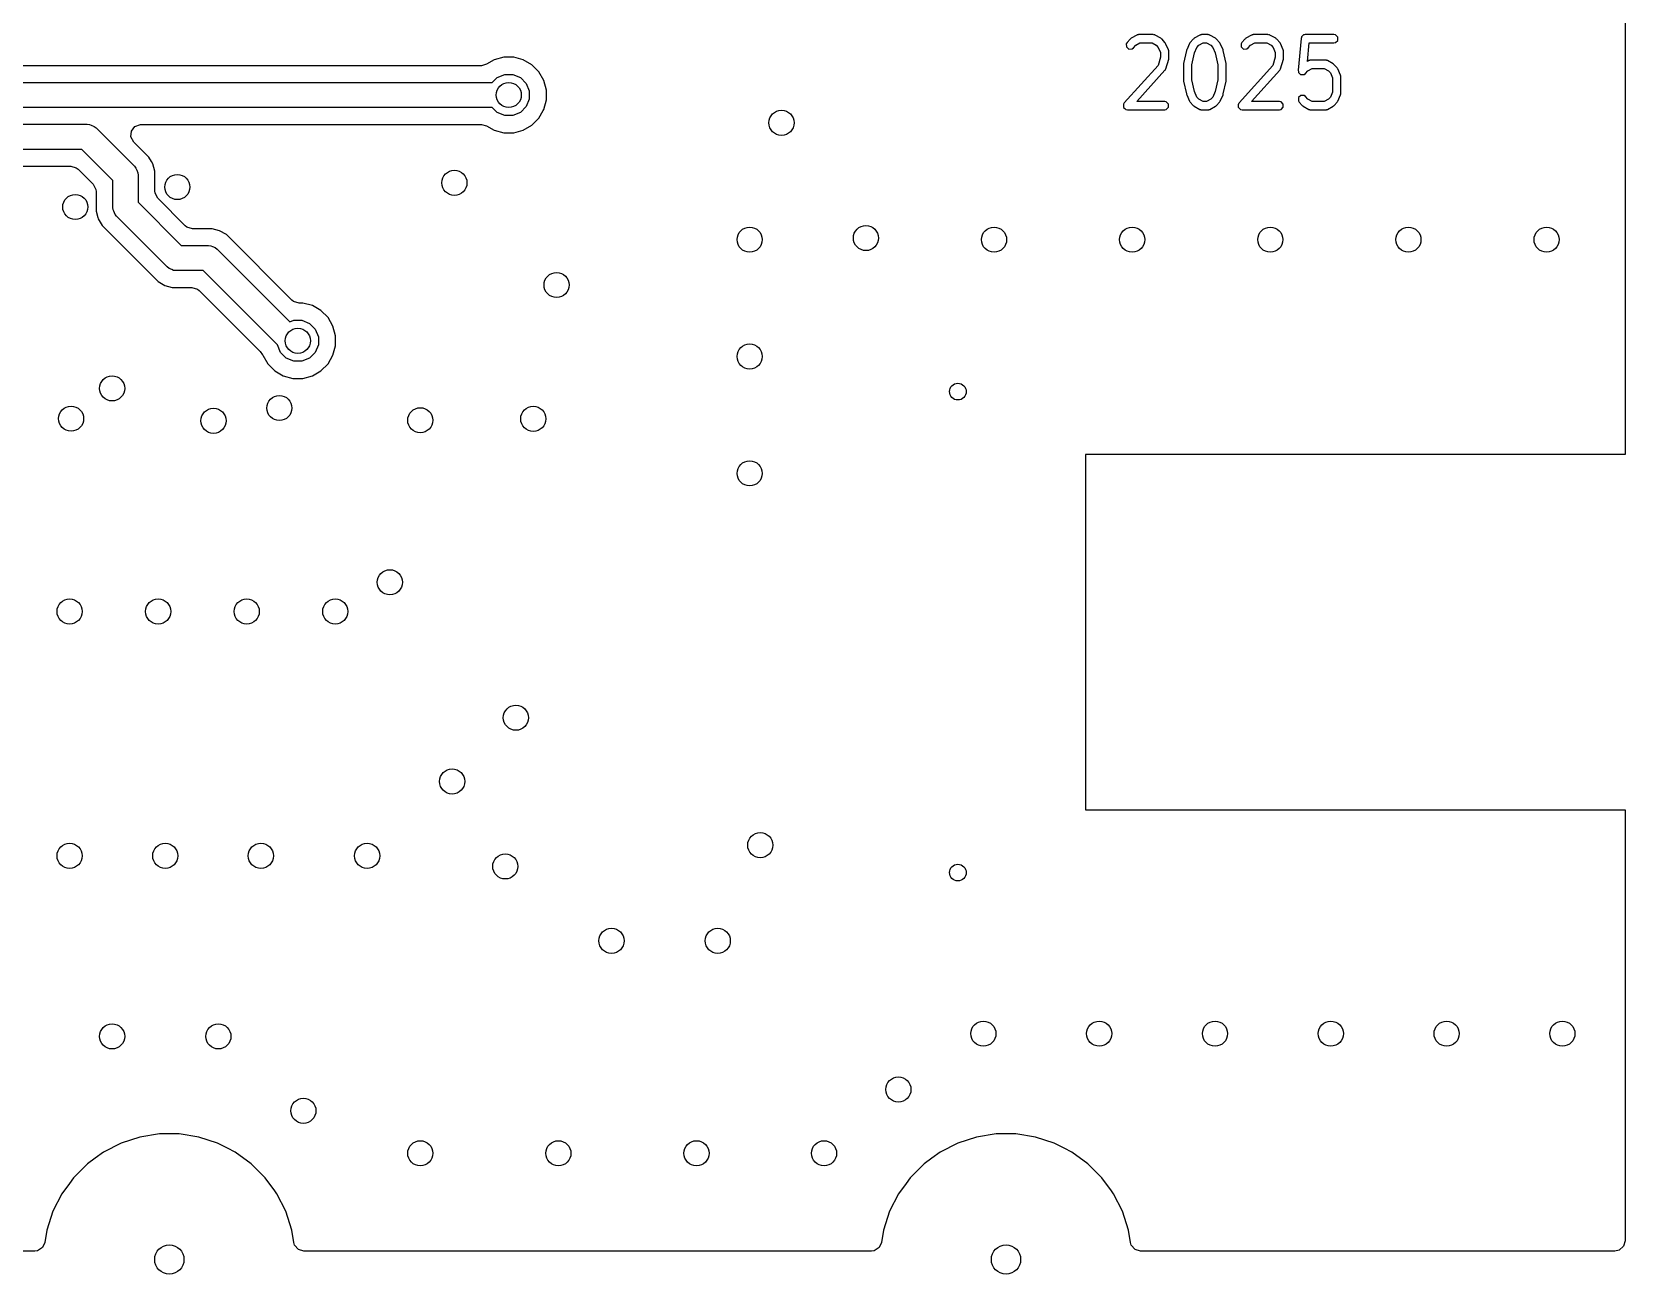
# Model space of a CAD drawing. Extents: x 4.94 to 6.9, y -4.14 to -2.94.
# Drawn here: x 6.154 to 6.903, y -4.138 to -3.553 of the extents above; entities that cross this region are included whole.
import ezdxf

# ---------------------------------------------------------------- set-up
doc = ezdxf.new("R2010")
doc.units = 0
doc.header["$MEASUREMENT"] = 0
doc.layers.add('BLACK', color=7, linetype='CONTINUOUS')

msp = doc.modelspace()

# ---------------------------------------------------------------- linework, layer by layer
at = {"layer": 'BLACK', "linetype": 'CONTINUOUS'}
for p, q in [((6.90325, -3.38764), (6.90325, -3.69276)), ((6.66894, -3.55791), (6.66855, -3.55857)), ((6.66855, -3.55857), (6.66863, -3.56007)), ((6.66863, -3.56007), (6.66975, -3.56108)), ((6.67029, -3.55641), (6.66894, -3.55791)), ((6.66975, -3.56108), (6.67125, -3.561)), ((6.67055, -3.55621), (6.67029, -3.55641)), ((6.6708, -3.556), (6.67055, -3.55621)), ((6.6735, -3.5545), (6.6708, -3.556)), ((6.67125, -3.561), (6.67187, -3.56054)), ((6.67187, -3.56054), (6.673, -3.55928)), ((6.673, -3.55928), (6.67497, -3.55819)), ((6.67365, -3.55445), (6.6735, -3.5545)), ((6.6737, -3.5544), (6.67365, -3.55445)), ((6.67397, -3.55435), (6.6737, -3.5544)), ((6.67423, -3.55427), (6.67397, -3.55435)), ((6.6743, -3.55429), (6.67423, -3.55427)), ((6.67446, -3.55425), (6.6743, -3.55429)), ((6.6812, -3.55425), (6.67446, -3.55425)), ((6.67497, -3.55819), (6.68069, -3.55819)), ((6.68069, -3.55819), (6.68266, -3.55928)), ((6.68136, -3.55429), (6.6812, -3.55425)), ((6.68143, -3.55427), (6.68136, -3.55429)), ((6.68169, -3.55435), (6.68143, -3.55427)), ((6.68196, -3.5544), (6.68169, -3.55435)), ((6.68201, -3.55445), (6.68196, -3.5544)), ((6.68216, -3.5545), (6.68201, -3.55445)), ((6.68486, -3.556), (6.68216, -3.5545)), ((6.68266, -3.55928), (6.68359, -3.56031)), ((6.68359, -3.56031), (6.68464, -3.56265)), ((6.68511, -3.55621), (6.68486, -3.556)), ((6.68537, -3.55641), (6.68511, -3.55621)), ((6.68672, -3.55791), (6.68537, -3.55641)), ((6.68687, -3.55817), (6.68672, -3.55791)), ((6.68705, -3.55842), (6.68687, -3.55817)), ((6.6884, -3.56141), (6.68705, -3.55842)), ((6.69831, -3.55842), (6.69696, -3.56141)), ((6.69848, -3.55817), (6.69831, -3.55842)), ((6.69864, -3.55791), (6.69848, -3.55817)), ((6.69999, -3.55641), (6.69864, -3.55791)), ((6.70025, -3.55621), (6.69999, -3.55641)), ((6.7005, -3.556), (6.70025, -3.55621)), ((6.7032, -3.5545), (6.7005, -3.556)), ((6.70063, -3.56285), (6.70177, -3.56031)), ((6.70177, -3.56031), (6.7027, -3.55928)), ((6.7027, -3.55928), (6.70466, -3.55819)), ((6.70335, -3.55445), (6.7032, -3.5545)), ((6.7034, -3.5544), (6.70335, -3.55445)), ((6.70367, -3.55435), (6.7034, -3.5544)), ((6.70393, -3.55427), (6.70367, -3.55435)), ((6.70399, -3.55429), (6.70393, -3.55427)), ((6.70415, -3.55425), (6.70399, -3.55429)), ((6.70685, -3.55425), (6.70415, -3.55425)), ((6.70466, -3.55819), (6.70634, -3.55819)), ((6.70634, -3.55819), (6.70831, -3.55928)), ((6.70701, -3.55429), (6.70685, -3.55425)), ((6.70708, -3.55427), (6.70701, -3.55429)), ((6.70734, -3.55435), (6.70708, -3.55427)), ((6.7076, -3.5544), (6.70734, -3.55435)), ((6.70765, -3.55445), (6.7076, -3.5544)), ((6.70781, -3.5545), (6.70765, -3.55445)), ((6.71051, -3.556), (6.70781, -3.5545)), ((6.70831, -3.55928), (6.70923, -3.56031)), ((6.70923, -3.56031), (6.71037, -3.56285)), ((6.71075, -3.55621), (6.71051, -3.556)), ((6.71101, -3.55641), (6.71075, -3.55621)), ((6.71236, -3.55791), (6.71101, -3.55641)), ((6.71252, -3.55817), (6.71236, -3.55791)), ((6.7127, -3.55842), (6.71252, -3.55817)), ((6.71405, -3.56141), (6.7127, -3.55842)), ((6.72294, -3.55791), (6.72254, -3.55857)), ((6.72254, -3.55857), (6.72262, -3.56007)), ((6.72262, -3.56007), (6.72374, -3.56108)), ((6.72429, -3.55641), (6.72294, -3.55791)), ((6.72374, -3.56108), (6.72525, -3.561)), ((6.72455, -3.55621), (6.72429, -3.55641)), ((6.72479, -3.556), (6.72455, -3.55621)), ((6.72749, -3.5545), (6.72479, -3.556)), ((6.72525, -3.561), (6.72586, -3.56054)), ((6.72586, -3.56054), (6.72699, -3.55928)), ((6.72699, -3.55928), (6.72896, -3.55819)), ((6.72765, -3.55445), (6.72749, -3.5545)), ((6.7277, -3.5544), (6.72765, -3.55445)), ((6.72796, -3.55435), (6.7277, -3.5544)), ((6.72822, -3.55427), (6.72796, -3.55435)), ((6.72829, -3.55429), (6.72822, -3.55427)), ((6.72845, -3.55425), (6.72829, -3.55429)), ((6.7352, -3.55425), (6.72845, -3.55425)), ((6.72896, -3.55819), (6.73469, -3.55819)), ((6.73469, -3.55819), (6.73665, -3.55928)), ((6.73536, -3.55429), (6.7352, -3.55425)), ((6.73542, -3.55427), (6.73536, -3.55429)), ((6.73568, -3.55435), (6.73542, -3.55427)), ((6.73595, -3.5544), (6.73568, -3.55435)), ((6.736, -3.55445), (6.73595, -3.5544)), ((6.73615, -3.5545), (6.736, -3.55445)), ((6.73885, -3.556), (6.73615, -3.5545)), ((6.73665, -3.55928), (6.73758, -3.56031)), ((6.73758, -3.56031), (6.73863, -3.56265)), ((6.7391, -3.55621), (6.73885, -3.556)), ((6.73936, -3.55641), (6.7391, -3.55621)), ((6.74071, -3.55791), (6.73936, -3.55641)), ((6.74087, -3.55817), (6.74071, -3.55791)), ((6.74104, -3.55842), (6.74087, -3.55817)), ((6.74239, -3.56141), (6.74104, -3.55842)), ((6.75079, -3.55605), (6.74944, -3.57104)), ((6.75093, -3.55556), (6.75079, -3.55605)), ((6.75097, -3.55543), (6.75093, -3.55547)), ((6.75093, -3.55547), (6.75093, -3.55556)), ((6.751, -3.55531), (6.75097, -3.55543)), ((6.75152, -3.55488), (6.751, -3.55531)), ((6.75199, -3.5544), (6.75152, -3.55488)), ((6.75212, -3.55438), (6.75199, -3.5544)), ((6.75216, -3.55434), (6.75212, -3.55438)), ((6.75225, -3.55435), (6.75216, -3.55434)), ((6.75275, -3.55425), (6.75225, -3.55435)), ((6.76624, -3.55425), (6.75275, -3.55425)), ((6.75376, -3.56691), (6.75455, -3.55819)), ((6.75455, -3.55819), (6.76624, -3.55819)), ((6.767, -3.5544), (6.76624, -3.55425)), ((6.76624, -3.55819), (6.767, -3.55804)), ((6.76806, -3.55547), (6.767, -3.5544)), ((6.767, -3.55804), (6.76806, -3.55698)), ((6.76806, -3.55698), (6.76806, -3.55547)), ((6.36751, -3.56822), (6.36507, -3.56888)), ((6.37111, -3.56615), (6.36751, -3.56822)), ((6.37562, -3.56494), (6.37111, -3.56615)), ((6.38029, -3.56494), (6.37562, -3.56494)), ((6.3848, -3.56615), (6.38029, -3.56494)), ((6.38884, -3.56848), (6.3848, -3.56615)), ((6.39215, -3.57179), (6.38884, -3.56848)), ((6.68464, -3.56493), (6.6835, -3.56873)), ((6.68464, -3.56265), (6.68464, -3.56493)), ((6.68714, -3.57029), (6.68849, -3.56579)), ((6.68841, -3.56146), (6.6884, -3.56141)), ((6.68842, -3.56147), (6.68841, -3.56146)), ((6.68849, -3.56182), (6.68842, -3.56147)), ((6.68857, -3.56216), (6.68849, -3.56182)), ((6.68849, -3.56579), (6.68852, -3.5655)), ((6.68852, -3.5655), (6.68857, -3.56522)), ((6.68856, -3.56218), (6.68857, -3.56216)), ((6.68857, -3.56222), (6.68856, -3.56218)), ((6.68857, -3.56522), (6.68857, -3.56222)), ((6.69548, -3.56801), (6.69543, -3.56822)), ((6.69543, -3.56822), (6.69543, -3.57572)), ((6.69683, -3.56179), (6.69548, -3.56779)), ((6.69548, -3.56779), (6.69548, -3.56801)), ((6.69691, -3.56161), (6.69683, -3.56179)), ((6.69696, -3.56141), (6.69691, -3.56161)), ((6.69937, -3.56844), (6.70063, -3.56285)), ((6.69937, -3.5755), (6.69937, -3.56844)), ((6.71037, -3.56285), (6.71163, -3.56844)), ((6.71163, -3.56844), (6.71163, -3.5755)), ((6.71409, -3.56161), (6.71405, -3.56141)), ((6.71417, -3.56179), (6.71409, -3.56161)), ((6.71552, -3.56779), (6.71417, -3.56179)), ((6.71553, -3.56801), (6.71552, -3.56779)), ((6.71557, -3.56822), (6.71553, -3.56801)), ((6.71557, -3.57572), (6.71557, -3.56822)), ((6.73863, -3.56493), (6.73749, -3.56873)), ((6.73863, -3.56265), (6.73863, -3.56493)), ((6.74113, -3.57029), (6.74248, -3.56579)), ((6.7424, -3.56146), (6.74239, -3.56141)), ((6.74242, -3.56147), (6.7424, -3.56146)), ((6.74249, -3.56182), (6.74242, -3.56147)), ((6.74248, -3.56579), (6.74251, -3.5655)), ((6.74256, -3.56216), (6.74249, -3.56182)), ((6.74251, -3.5655), (6.74257, -3.56522)), ((6.74256, -3.56218), (6.74256, -3.56216)), ((6.74257, -3.56222), (6.74256, -3.56218)), ((6.74257, -3.56522), (6.74257, -3.56222)), ((6.75449, -3.5665), (6.75376, -3.56691)), ((6.75464, -3.56645), (6.75449, -3.5665)), ((6.75469, -3.5664), (6.75464, -3.56645)), ((6.75496, -3.56635), (6.75469, -3.5664)), ((6.75522, -3.56627), (6.75496, -3.56635)), ((6.75529, -3.56628), (6.75522, -3.56627)), ((6.75545, -3.56625), (6.75529, -3.56628)), ((6.76219, -3.56625), (6.75545, -3.56625)), ((6.76235, -3.56628), (6.76219, -3.56625)), ((6.76242, -3.56627), (6.76235, -3.56628)), ((6.76268, -3.56635), (6.76242, -3.56627)), ((6.76295, -3.5664), (6.76268, -3.56635)), ((6.763, -3.56645), (6.76295, -3.5664)), ((6.76315, -3.5665), (6.763, -3.56645)), ((6.76585, -3.568), (6.76315, -3.5665)), ((6.7661, -3.56821), (6.76585, -3.568)), ((6.76636, -3.5684), (6.7661, -3.56821)), ((6.76771, -3.5699), (6.76636, -3.5684)), ((6.36507, -3.56888), (6.02152, -3.56888)), ((6.37021, -3.57677), (6.37248, -3.57449)), ((6.37248, -3.57449), (6.37603, -3.57302)), ((6.37603, -3.57302), (6.37987, -3.57302)), ((6.37987, -3.57302), (6.38342, -3.57449)), ((6.38342, -3.57449), (6.38614, -3.57721)), ((6.39448, -3.57583), (6.39215, -3.57179)), ((6.39569, -3.58034), (6.39448, -3.57583)), ((6.6835, -3.56873), (6.66759, -3.5864)), ((6.67348, -3.58575), (6.68672, -3.57104)), ((6.68672, -3.57104), (6.68675, -3.57098)), ((6.68675, -3.57098), (6.68678, -3.57097)), ((6.68678, -3.57097), (6.68694, -3.57067)), ((6.68694, -3.57067), (6.68711, -3.57038)), ((6.68711, -3.57035), (6.68714, -3.57029)), ((6.68711, -3.57038), (6.68711, -3.57035)), ((6.69543, -3.57572), (6.69548, -3.57593)), ((6.69548, -3.57593), (6.69548, -3.57615)), ((6.69548, -3.57615), (6.69683, -3.58215)), ((6.70063, -3.58109), (6.69937, -3.5755)), ((6.71163, -3.5755), (6.71037, -3.58109)), ((6.71417, -3.58215), (6.71552, -3.57615)), ((6.71552, -3.57615), (6.71553, -3.57593)), ((6.71553, -3.57593), (6.71557, -3.57572)), ((6.73749, -3.56873), (6.72159, -3.5864)), ((6.72747, -3.58575), (6.74071, -3.57104)), ((6.74071, -3.57104), (6.74074, -3.57098)), ((6.74074, -3.57098), (6.74077, -3.57097)), ((6.74077, -3.57097), (6.74093, -3.57067)), ((6.74093, -3.57067), (6.7411, -3.57038)), ((6.7411, -3.57035), (6.74113, -3.57029)), ((6.7411, -3.57038), (6.7411, -3.57035)), ((6.74944, -3.57104), (6.74952, -3.57181)), ((6.74952, -3.57181), (6.74961, -3.57192)), ((6.74961, -3.57192), (6.74962, -3.57207)), ((6.74962, -3.57207), (6.75008, -3.57249)), ((6.75008, -3.57249), (6.75048, -3.57297)), ((6.75048, -3.57297), (6.75063, -3.57298)), ((6.75063, -3.57298), (6.75074, -3.57308)), ((6.75074, -3.57308), (6.75136, -3.57304)), ((6.75136, -3.57304), (6.75198, -3.5731)), ((6.75198, -3.5731), (6.7521, -3.57301)), ((6.7521, -3.57301), (6.75224, -3.573)), ((6.75224, -3.573), (6.75286, -3.57254)), ((6.75286, -3.57254), (6.75399, -3.57128)), ((6.75399, -3.57128), (6.75596, -3.57019)), ((6.75596, -3.57019), (6.76168, -3.57019)), ((6.76168, -3.57019), (6.76365, -3.57128)), ((6.76365, -3.57128), (6.76458, -3.57231)), ((6.76458, -3.57231), (6.76563, -3.57464)), ((6.76563, -3.57464), (6.76563, -3.5813)), ((6.76786, -3.57017), (6.76771, -3.5699)), ((6.76804, -3.57041), (6.76786, -3.57017)), ((6.76939, -3.57341), (6.76804, -3.57041)), ((6.7694, -3.57345), (6.76939, -3.57341)), ((6.76941, -3.57347), (6.7694, -3.57345)), ((6.76948, -3.57382), (6.76941, -3.57347)), ((6.76956, -3.57416), (6.76948, -3.57382)), ((6.76955, -3.57418), (6.76956, -3.57416)), ((6.76956, -3.57422), (6.76955, -3.57418)), ((6.76956, -3.58172), (6.76956, -3.57422)), ((6.01623, -3.57677), (6.37021, -3.57677)), ((6.38614, -3.57721), (6.38761, -3.58076)), ((6.38761, -3.58076), (6.38761, -3.5846)), ((6.39569, -3.58501), (6.39569, -3.58034)), ((6.69683, -3.58215), (6.69691, -3.58233)), ((6.69691, -3.58233), (6.69696, -3.58253)), ((6.69696, -3.58253), (6.69831, -3.58553)), ((6.70177, -3.58363), (6.70063, -3.58109)), ((6.7027, -3.58466), (6.70177, -3.58363)), ((6.70923, -3.58363), (6.70831, -3.58466)), ((6.71037, -3.58109), (6.70923, -3.58363)), ((6.7127, -3.58553), (6.71405, -3.58253)), ((6.71405, -3.58253), (6.71409, -3.58233)), ((6.71409, -3.58233), (6.71417, -3.58215)), ((6.75074, -3.58286), (6.74962, -3.58387)), ((6.75224, -3.58294), (6.75074, -3.58286)), ((6.75286, -3.5834), (6.75224, -3.58294)), ((6.75399, -3.58466), (6.75286, -3.5834)), ((6.76458, -3.58363), (6.76365, -3.58466)), ((6.76563, -3.5813), (6.76458, -3.58363)), ((6.76804, -3.58553), (6.76939, -3.58253)), ((6.76939, -3.58253), (6.7694, -3.58249)), ((6.7694, -3.58249), (6.76941, -3.58247)), ((6.76941, -3.58247), (6.76948, -3.58213)), ((6.76948, -3.58213), (6.76956, -3.58178)), ((6.76955, -3.58176), (6.76956, -3.58172)), ((6.76956, -3.58178), (6.76955, -3.58176)), ((6.37021, -3.58858), (6.01378, -3.58858)), ((6.37248, -3.59086), (6.37021, -3.58858)), ((6.37603, -3.59233), (6.37248, -3.59086)), ((6.38342, -3.59086), (6.37987, -3.59233)), ((6.38614, -3.58815), (6.38342, -3.59086)), ((6.38761, -3.5846), (6.38614, -3.58815)), ((6.39215, -3.59357), (6.39419, -3.59003)), ((6.39419, -3.59003), (6.39448, -3.58952)), ((6.39448, -3.58952), (6.39569, -3.58501)), ((6.66724, -3.587), (6.6672, -3.58706)), ((6.6672, -3.58706), (6.66724, -3.58777)), ((6.66729, -3.58692), (6.66724, -3.58697)), ((6.66724, -3.58697), (6.66724, -3.587)), ((6.66724, -3.58777), (6.66724, -3.58847)), ((6.66724, -3.58847), (6.66728, -3.58851)), ((6.66728, -3.58851), (6.66728, -3.58857)), ((6.66728, -3.58857), (6.6678, -3.58904)), ((6.66759, -3.5864), (6.66729, -3.58692)), ((6.6678, -3.58904), (6.6683, -3.58954)), ((6.6683, -3.58954), (6.66837, -3.58955)), ((6.66837, -3.58955), (6.6684, -3.58958)), ((6.6684, -3.58958), (6.66847, -3.58957)), ((6.66847, -3.58957), (6.66906, -3.58969)), ((6.66906, -3.58969), (6.6866, -3.58969)), ((6.6866, -3.58575), (6.67348, -3.58575)), ((6.68736, -3.5859), (6.6866, -3.58575)), ((6.6866, -3.58969), (6.68736, -3.58954)), ((6.68842, -3.58697), (6.68736, -3.5859)), ((6.68736, -3.58954), (6.68842, -3.58847)), ((6.68842, -3.58847), (6.68842, -3.58697)), ((6.69831, -3.58553), (6.69848, -3.58578)), ((6.69848, -3.58578), (6.69864, -3.58604)), ((6.69864, -3.58604), (6.69999, -3.58754)), ((6.69999, -3.58754), (6.70025, -3.58773)), ((6.70025, -3.58773), (6.7005, -3.58794)), ((6.7005, -3.58794), (6.7032, -3.58944)), ((6.70466, -3.58575), (6.7027, -3.58466)), ((6.7032, -3.58944), (6.70335, -3.58949)), ((6.70335, -3.58949), (6.7034, -3.58954)), ((6.7034, -3.58954), (6.70367, -3.58959)), ((6.70367, -3.58959), (6.70393, -3.58968)), ((6.70393, -3.58968), (6.70399, -3.58966)), ((6.70399, -3.58966), (6.70415, -3.58969)), ((6.70415, -3.58969), (6.70685, -3.58969)), ((6.70634, -3.58575), (6.70466, -3.58575)), ((6.70831, -3.58466), (6.70634, -3.58575)), ((6.70685, -3.58969), (6.70701, -3.58966)), ((6.70701, -3.58966), (6.70708, -3.58968)), ((6.70708, -3.58968), (6.70734, -3.58959)), ((6.70734, -3.58959), (6.7076, -3.58954)), ((6.7076, -3.58954), (6.70765, -3.58949)), ((6.70765, -3.58949), (6.70781, -3.58944)), ((6.70781, -3.58944), (6.71051, -3.58794)), ((6.71051, -3.58794), (6.71075, -3.58773)), ((6.71075, -3.58773), (6.71101, -3.58754)), ((6.71101, -3.58754), (6.71236, -3.58604)), ((6.71236, -3.58604), (6.71252, -3.58578)), ((6.71252, -3.58578), (6.7127, -3.58553)), ((6.72123, -3.587), (6.72119, -3.58706)), ((6.72119, -3.58706), (6.72123, -3.58777)), ((6.72128, -3.58692), (6.72123, -3.58697)), ((6.72123, -3.58697), (6.72123, -3.587)), ((6.72123, -3.58777), (6.72123, -3.58847)), ((6.72123, -3.58847), (6.72127, -3.58851)), ((6.72127, -3.58851), (6.72127, -3.58857)), ((6.72127, -3.58857), (6.7218, -3.58904)), ((6.72159, -3.5864), (6.72128, -3.58692)), ((6.7218, -3.58904), (6.7223, -3.58954)), ((6.7223, -3.58954), (6.72237, -3.58955)), ((6.72237, -3.58955), (6.72239, -3.58958)), ((6.72239, -3.58958), (6.72246, -3.58957)), ((6.72246, -3.58957), (6.72305, -3.58969)), ((6.72305, -3.58969), (6.7406, -3.58969)), ((6.7406, -3.58575), (6.72747, -3.58575)), ((6.74135, -3.5859), (6.7406, -3.58575)), ((6.7406, -3.58969), (6.74135, -3.58954)), ((6.74242, -3.58697), (6.74135, -3.5859)), ((6.74135, -3.58954), (6.74242, -3.58847)), ((6.74242, -3.58847), (6.74242, -3.58697)), ((6.74962, -3.58387), (6.74954, -3.58538)), ((6.74954, -3.58538), (6.74993, -3.58604)), ((6.74993, -3.58604), (6.75128, -3.58754)), ((6.75128, -3.58754), (6.75154, -3.58773)), ((6.75154, -3.58773), (6.75179, -3.58794)), ((6.75179, -3.58794), (6.75449, -3.58944)), ((6.75596, -3.58575), (6.75399, -3.58466)), ((6.75449, -3.58944), (6.75464, -3.58949)), ((6.75464, -3.58949), (6.75469, -3.58954)), ((6.75469, -3.58954), (6.75496, -3.58959)), ((6.75496, -3.58959), (6.75522, -3.58968)), ((6.75522, -3.58968), (6.75529, -3.58966)), ((6.75529, -3.58966), (6.75545, -3.58969)), ((6.75545, -3.58969), (6.76219, -3.58969)), ((6.76168, -3.58575), (6.75596, -3.58575)), ((6.76365, -3.58466), (6.76168, -3.58575)), ((6.76219, -3.58969), (6.76235, -3.58966)), ((6.76235, -3.58966), (6.76242, -3.58968)), ((6.76242, -3.58968), (6.76268, -3.58959)), ((6.76268, -3.58959), (6.76295, -3.58954)), ((6.76295, -3.58954), (6.763, -3.58949)), ((6.763, -3.58949), (6.76315, -3.58944)), ((6.76315, -3.58944), (6.76585, -3.58794)), ((6.76585, -3.58794), (6.7661, -3.58773)), ((6.7661, -3.58773), (6.76636, -3.58754)), ((6.76636, -3.58754), (6.76771, -3.58604)), ((6.76771, -3.58604), (6.76786, -3.58578)), ((6.76786, -3.58578), (6.76804, -3.58553)), ((6.00536, -3.59646), (6.17954, -3.59646)), ((6.17954, -3.59646), (6.18069, -3.59657)), ((6.18069, -3.59657), (6.18141, -3.59687)), ((6.18141, -3.59687), (6.18282, -3.59745)), ((6.18282, -3.59745), (6.18372, -3.59819)), ((6.18372, -3.59819), (6.20176, -3.61624)), ((6.20038, -3.59965), (6.20203, -3.59745)), ((6.20203, -3.59745), (6.20461, -3.59649)), ((6.20461, -3.59649), (6.20495, -3.59648)), ((6.20495, -3.59648), (6.36507, -3.59648)), ((6.36507, -3.59648), (6.36751, -3.59713)), ((6.36751, -3.59713), (6.37111, -3.5992)), ((6.37987, -3.59233), (6.37603, -3.59233)), ((6.3848, -3.5992), (6.38884, -3.59687)), ((6.38884, -3.59687), (6.39215, -3.59357)), ((6.20018, -3.6024), (6.20038, -3.59965)), ((6.2015, -3.60481), (6.20018, -3.6024)), ((6.20863, -3.61194), (6.2015, -3.60481)), ((6.37111, -3.5992), (6.37562, -3.60041)), ((6.37562, -3.60041), (6.37562, -3.60041)), ((6.37562, -3.60041), (6.38029, -3.60041)), ((6.38029, -3.60041), (6.3848, -3.5992)), ((6.38029, -3.60041), (6.38029, -3.60041)), ((6.17709, -3.60827), (6.00291, -3.60827)), ((6.19168, -3.62286), (6.17709, -3.60827)), ((6.20985, -3.61404), (6.20863, -3.61194)), ((6.13301, -3.61616), (6.1718, -3.61616)), ((6.1718, -3.61616), (6.17444, -3.61694)), ((6.17444, -3.61694), (6.17525, -3.61759)), ((6.17525, -3.61759), (6.18236, -3.6247)), ((6.20176, -3.61624), (6.2025, -3.61713)), ((6.2025, -3.61713), (6.2029, -3.61809)), ((6.2029, -3.61809), (6.20338, -3.61926)), ((6.20338, -3.61926), (6.20349, -3.62041)), ((6.20349, -3.62041), (6.20349, -3.63314)), ((6.21045, -3.61509), (6.20985, -3.61404)), ((6.21139, -3.61859), (6.21045, -3.61509)), ((6.21139, -3.62785), (6.21139, -3.61859)), ((6.21139, -3.61859), (6.21139, -3.61859)), ((6.18236, -3.6247), (6.18368, -3.62711)), ((6.18368, -3.62711), (6.18379, -3.62815)), ((6.18379, -3.62815), (6.18379, -3.63741)), ((6.19168, -3.63559), (6.19168, -3.62286)), ((6.2115, -3.62889), (6.21139, -3.62785)), ((6.1918, -3.63674), (6.19168, -3.63559)), ((6.20349, -3.63314), (6.22386, -3.65351)), ((6.21282, -3.6313), (6.2115, -3.62889)), ((6.2257, -3.64418), (6.21282, -3.6313)), ((6.18379, -3.63741), (6.18456, -3.64026)), ((6.18456, -3.64026), (6.18456, -3.64026)), ((6.18456, -3.64026), (6.18473, -3.64091)), ((6.18473, -3.64091), (6.18655, -3.64406)), ((6.19207, -3.63741), (6.1918, -3.63674)), ((6.19268, -3.63887), (6.19207, -3.63741)), ((6.19341, -3.63976), (6.19268, -3.63887)), ((6.21724, -3.66359), (6.19341, -3.63976)), ((6.18655, -3.64406), (6.18655, -3.64406)), ((6.18655, -3.64406), (6.18655, -3.64406)), ((6.18655, -3.64406), (6.21294, -3.67045)), ((6.22651, -3.64484), (6.2257, -3.64418)), ((6.22915, -3.64561), (6.22651, -3.64484)), ((6.23841, -3.64561), (6.22915, -3.64561)), ((6.24191, -3.64655), (6.23841, -3.64561)), ((6.23841, -3.64561), (6.23841, -3.64561)), ((6.24506, -3.64837), (6.24191, -3.64655)), ((6.24191, -3.64655), (6.24191, -3.64655)), ((6.24191, -3.64655), (6.24191, -3.64655)), ((6.27587, -3.67918), (6.24506, -3.64837)), ((6.24506, -3.64837), (6.24506, -3.64837)), ((6.22386, -3.65351), (6.23659, -3.65351)), ((6.23659, -3.65351), (6.23774, -3.65362)), ((6.23774, -3.65362), (6.23849, -3.65393)), ((6.23849, -3.65393), (6.23987, -3.6545)), ((6.23987, -3.6545), (6.24076, -3.65524)), ((6.24076, -3.65524), (6.27497, -3.68944)), ((6.21813, -3.66432), (6.21724, -3.66359)), ((6.21938, -3.66484), (6.21813, -3.66432)), ((6.22026, -3.6652), (6.21938, -3.66484)), ((6.22141, -3.66532), (6.22026, -3.6652)), ((6.23414, -3.66532), (6.22141, -3.66532)), ((6.26905, -3.70022), (6.23414, -3.66532)), ((6.21294, -3.67045), (6.21527, -3.6718)), ((6.21527, -3.6718), (6.21609, -3.67227)), ((6.21609, -3.67227), (6.21959, -3.67321)), ((6.21959, -3.67321), (6.21959, -3.67321)), ((6.21959, -3.67321), (6.22323, -3.67321)), ((6.22323, -3.67321), (6.22885, -3.67321)), ((6.22885, -3.67321), (6.23149, -3.67399)), ((6.23149, -3.67399), (6.2323, -3.67464)), ((6.2323, -3.67464), (6.261, -3.70334)), ((6.27669, -3.67984), (6.27587, -3.67918)), ((6.27932, -3.68061), (6.27669, -3.67984)), ((6.28104, -3.68061), (6.27932, -3.68061)), ((6.28555, -3.68182), (6.28104, -3.68061)), ((6.28104, -3.68061), (6.28104, -3.68061)), ((6.28959, -3.68415), (6.28555, -3.68182)), ((6.29289, -3.68746), (6.28959, -3.68415)), ((6.29523, -3.6915), (6.29289, -3.68746)), ((6.27497, -3.68944), (6.27678, -3.68869)), ((6.27678, -3.68869), (6.28062, -3.68869)), ((6.28062, -3.68869), (6.28417, -3.69016)), ((6.28417, -3.69016), (6.28688, -3.69288)), ((6.28688, -3.69288), (6.28835, -3.69643)), ((6.29644, -3.69601), (6.29523, -3.6915)), ((6.29644, -3.70068), (6.29644, -3.69601)), ((6.90325, -3.69276), (6.90327, -3.69276)), ((6.90327, -3.69276), (6.90327, -3.75181)), ((6.261, -3.70334), (6.26206, -3.70493)), ((6.26905, -3.70027), (6.26905, -3.70022)), ((6.27052, -3.70381), (6.26905, -3.70027)), ((6.28835, -3.70027), (6.28688, -3.70381)), ((6.28835, -3.69643), (6.28835, -3.70027)), ((6.29523, -3.70519), (6.29644, -3.70068)), ((6.26206, -3.70493), (6.26217, -3.70519)), ((6.26217, -3.70519), (6.26217, -3.70519)), ((6.26217, -3.70519), (6.26451, -3.70924)), ((6.26451, -3.70924), (6.26781, -3.71254)), ((6.27323, -3.70653), (6.27052, -3.70381)), ((6.27678, -3.708), (6.27323, -3.70653)), ((6.28062, -3.708), (6.27678, -3.708)), ((6.28417, -3.70653), (6.28062, -3.708)), ((6.28688, -3.70381), (6.28417, -3.70653)), ((6.28959, -3.71254), (6.29289, -3.70924)), ((6.29289, -3.70924), (6.29523, -3.70519)), ((6.26781, -3.71254), (6.27185, -3.71487)), ((6.27185, -3.71487), (6.27637, -3.71608)), ((6.27637, -3.71608), (6.27637, -3.71608)), ((6.27637, -3.71608), (6.28104, -3.71608)), ((6.28104, -3.71608), (6.28555, -3.71487)), ((6.28104, -3.71608), (6.28104, -3.71608)), ((6.28555, -3.71487), (6.28959, -3.71254)), ((6.90327, -3.75181), (6.64931, -3.75181)), ((6.64931, -3.75181), (6.64931, -3.91913)), ((6.64931, -3.91913), (6.90327, -3.91913)), ((6.90327, -3.91913), (6.90327, -3.97819)), ((6.90327, -3.97819), (6.90325, -3.97819)), ((6.90325, -3.97819), (6.90325, -4.12191)), ((6.19555, -4.076), (6.18727, -4.08022)), ((6.20439, -4.07313), (6.19555, -4.076)), ((6.21358, -4.07167), (6.20439, -4.07313)), ((6.22288, -4.07167), (6.21358, -4.07167)), ((6.21358, -4.07167), (6.21358, -4.07167)), ((6.23206, -4.07313), (6.22288, -4.07167)), ((6.22288, -4.07167), (6.22288, -4.07167)), ((6.24091, -4.076), (6.23206, -4.07313)), ((6.24564, -4.07841), (6.24091, -4.076)), ((6.24919, -4.08022), (6.24564, -4.07841)), ((6.58925, -4.076), (6.58097, -4.08022)), ((6.5981, -4.07313), (6.58925, -4.076)), ((6.60728, -4.07167), (6.5981, -4.07313)), ((6.61658, -4.07167), (6.60728, -4.07167)), ((6.60728, -4.07167), (6.60728, -4.07167)), ((6.62576, -4.07313), (6.61658, -4.07167)), ((6.61658, -4.07167), (6.61658, -4.07167)), ((6.63461, -4.076), (6.62576, -4.07313)), ((6.63934, -4.07841), (6.63461, -4.076)), ((6.64289, -4.08022), (6.63934, -4.07841)), ((6.17974, -4.08569), (6.17317, -4.09226)), ((6.18333, -4.08308), (6.17974, -4.08569)), ((6.17974, -4.08569), (6.17974, -4.08569)), ((6.17974, -4.08569), (6.17974, -4.08569)), ((6.18727, -4.08022), (6.18333, -4.08308)), ((6.25671, -4.08569), (6.24919, -4.08022)), ((6.26329, -4.09226), (6.25671, -4.08569)), ((6.57344, -4.08569), (6.56687, -4.09226)), ((6.57703, -4.08308), (6.57344, -4.08569)), ((6.57344, -4.08569), (6.57344, -4.08569)), ((6.57344, -4.08569), (6.57344, -4.08569)), ((6.58097, -4.08022), (6.57703, -4.08308)), ((6.65041, -4.08569), (6.64289, -4.08022)), ((6.65699, -4.09226), (6.65041, -4.08569)), ((6.17317, -4.09226), (6.17122, -4.09494)), ((6.17317, -4.09226), (6.17317, -4.09226)), ((6.17317, -4.09226), (6.17317, -4.09226)), ((6.26781, -4.09848), (6.26329, -4.09226)), ((6.56687, -4.09226), (6.56492, -4.09494)), ((6.56687, -4.09226), (6.56687, -4.09226)), ((6.56687, -4.09226), (6.56687, -4.09226)), ((6.66151, -4.09848), (6.65699, -4.09226)), ((6.1677, -4.09979), (6.16348, -4.10807)), ((6.17122, -4.09494), (6.1677, -4.09979)), ((6.26875, -4.09979), (6.26781, -4.09848)), ((6.27298, -4.10807), (6.26875, -4.09979)), ((6.5614, -4.09979), (6.55718, -4.10807)), ((6.56492, -4.09494), (6.5614, -4.09979)), ((6.66245, -4.09979), (6.66151, -4.09848)), ((6.66668, -4.10807), (6.66245, -4.09979)), ((6.16348, -4.10807), (6.16061, -4.11691)), ((6.27585, -4.11691), (6.27298, -4.10807)), ((6.55718, -4.10807), (6.55431, -4.11691)), ((6.66955, -4.11691), (6.66668, -4.10807)), ((6.1597, -4.12267), (6.15852, -4.12516)), ((6.16061, -4.11691), (6.1597, -4.12267)), ((6.27676, -4.12267), (6.27585, -4.11691)), ((6.27714, -4.12394), (6.27676, -4.12267)), ((6.5534, -4.12267), (6.55222, -4.12516)), ((6.55431, -4.11691), (6.5534, -4.12267)), ((6.67046, -4.12267), (6.66955, -4.11691)), ((6.67084, -4.12394), (6.67046, -4.12267)), ((6.90325, -4.12191), (6.90247, -4.12455)), ((6.15487, -4.12679), (5.88788, -4.12679)), ((6.15618, -4.12661), (6.15487, -4.12679)), ((6.15852, -4.12516), (6.15618, -4.12661)), ((6.27894, -4.12602), (6.27714, -4.12394)), ((6.28158, -4.12679), (6.27894, -4.12602)), ((6.54858, -4.12679), (6.28158, -4.12679)), ((6.54988, -4.12661), (6.54858, -4.12679)), ((6.55222, -4.12516), (6.54988, -4.12661)), ((6.67264, -4.12602), (6.67084, -4.12394)), ((6.67528, -4.12679), (6.67264, -4.12602)), ((6.89837, -4.12679), (6.67528, -4.12679)), ((6.90039, -4.12635), (6.89837, -4.12679)), ((6.90247, -4.12455), (6.90039, -4.12635))]:
    msp.add_line(p, q, dxfattribs=at)
at = {"layer": 'BLACK'}
for centre, radius in [((6.37795, -3.58268), 0.00591), ((6.5063, -3.59575), 0.00591), ((6.222, -3.626), 0.00591), ((6.35236, -3.62402), 0.00591), ((6.17397, -3.63537), 0.00591), ((6.4913, -3.65075), 0.00591), ((6.546, -3.65), 0.00591), ((6.6063, -3.65075), 0.00591), ((6.6713, -3.65075), 0.00591), ((6.7363, -3.65075), 0.00591), ((6.8013, -3.65075), 0.00591), ((6.8663, -3.65075), 0.00591), ((6.40044, -3.67209), 0.00591), ((6.2787, -3.69835), 0.00591), ((6.4913, -3.70575), 0.00591), ((6.1913, -3.72075), 0.00591), ((6.58929, -3.72228), 0.00394), ((6.27, -3.73), 0.00591), ((6.172, -3.735), 0.00591), ((6.239, -3.736), 0.00591), ((6.3363, -3.73575), 0.00591), ((6.38949, -3.73508), 0.00591), ((6.4913, -3.76075), 0.00591), ((6.322, -3.812), 0.00591), ((6.1713, -3.82575), 0.00591), ((6.21297, -3.82575), 0.00591), ((6.25463, -3.82575), 0.00591), ((6.2963, -3.82575), 0.00591), ((6.3813, -3.87575), 0.00591), ((6.3513, -3.90575), 0.00591), ((6.1713, -3.94075), 0.00591), ((6.2163, -3.94075), 0.00591), ((6.2613, -3.94075), 0.00591), ((6.3113, -3.94075), 0.00591), ((6.4963, -3.93575), 0.00591), ((6.3763, -3.94575), 0.00591), ((6.58929, -3.94866), 0.00394), ((6.4263, -3.98075), 0.00591), ((6.4763, -3.98075), 0.00591), ((6.1913, -4.02575), 0.00591), ((6.2413, -4.02575), 0.00591), ((6.6013, -4.02445), 0.00591), ((6.65579, -4.02445), 0.00591), ((6.71028, -4.02445), 0.00591), ((6.76476, -4.02445), 0.00591), ((6.81925, -4.02445), 0.00591), ((6.87374, -4.02445), 0.00591), ((6.5613, -4.05075), 0.00591), ((6.2813, -4.06075), 0.00591), ((6.3363, -4.08075), 0.00591), ((6.4013, -4.08075), 0.00591), ((6.4663, -4.08075), 0.00591), ((6.5263, -4.08075), 0.00591), ((6.21823, -4.13075), 0.00689), ((6.21823, -4.13075), 0.00689), ((6.61193, -4.13075), 0.00689), ((6.61193, -4.13075), 0.00689)]:
    msp.add_circle(centre, radius, dxfattribs=at)
at = {"layer": 'WHITE'}
for centre, radius in [((6.37795, -3.58268), 0.00591), ((6.5063, -3.59575), 0.00591), ((6.222, -3.626), 0.00591), ((6.35236, -3.62402), 0.00591), ((6.17397, -3.63537), 0.00591), ((6.4913, -3.65075), 0.00591), ((6.546, -3.65), 0.00591), ((6.6063, -3.65075), 0.00591), ((6.6713, -3.65075), 0.00591), ((6.7363, -3.65075), 0.00591), ((6.8013, -3.65075), 0.00591), ((6.8663, -3.65075), 0.00591), ((6.40044, -3.67209), 0.00591), ((6.2787, -3.69835), 0.00591), ((6.4913, -3.70575), 0.00591), ((6.1913, -3.72075), 0.00591), ((6.58929, -3.72228), 0.00394), ((6.27, -3.73), 0.00591), ((6.172, -3.735), 0.00591), ((6.239, -3.736), 0.00591), ((6.3363, -3.73575), 0.00591), ((6.38949, -3.73508), 0.00591), ((6.4913, -3.76075), 0.00591), ((6.322, -3.812), 0.00591), ((6.1713, -3.82575), 0.00591), ((6.21297, -3.82575), 0.00591), ((6.25463, -3.82575), 0.00591), ((6.2963, -3.82575), 0.00591), ((6.3813, -3.87575), 0.00591), ((6.3513, -3.90575), 0.00591), ((6.1713, -3.94075), 0.00591), ((6.2163, -3.94075), 0.00591), ((6.2613, -3.94075), 0.00591), ((6.3113, -3.94075), 0.00591), ((6.4963, -3.93575), 0.00591), ((6.3763, -3.94575), 0.00591), ((6.58929, -3.94866), 0.00394), ((6.4263, -3.98075), 0.00591), ((6.4763, -3.98075), 0.00591), ((6.1913, -4.02575), 0.00591), ((6.2413, -4.02575), 0.00591), ((6.6013, -4.02445), 0.00591), ((6.65579, -4.02445), 0.00591), ((6.71028, -4.02445), 0.00591), ((6.76476, -4.02445), 0.00591), ((6.81925, -4.02445), 0.00591), ((6.87374, -4.02445), 0.00591), ((6.5613, -4.05075), 0.00591), ((6.2813, -4.06075), 0.00591), ((6.3363, -4.08075), 0.00591), ((6.4013, -4.08075), 0.00591), ((6.4663, -4.08075), 0.00591), ((6.5263, -4.08075), 0.00591)]:
    msp.add_circle(centre, radius, dxfattribs=at)

doc.saveas('drawing.dxf')
